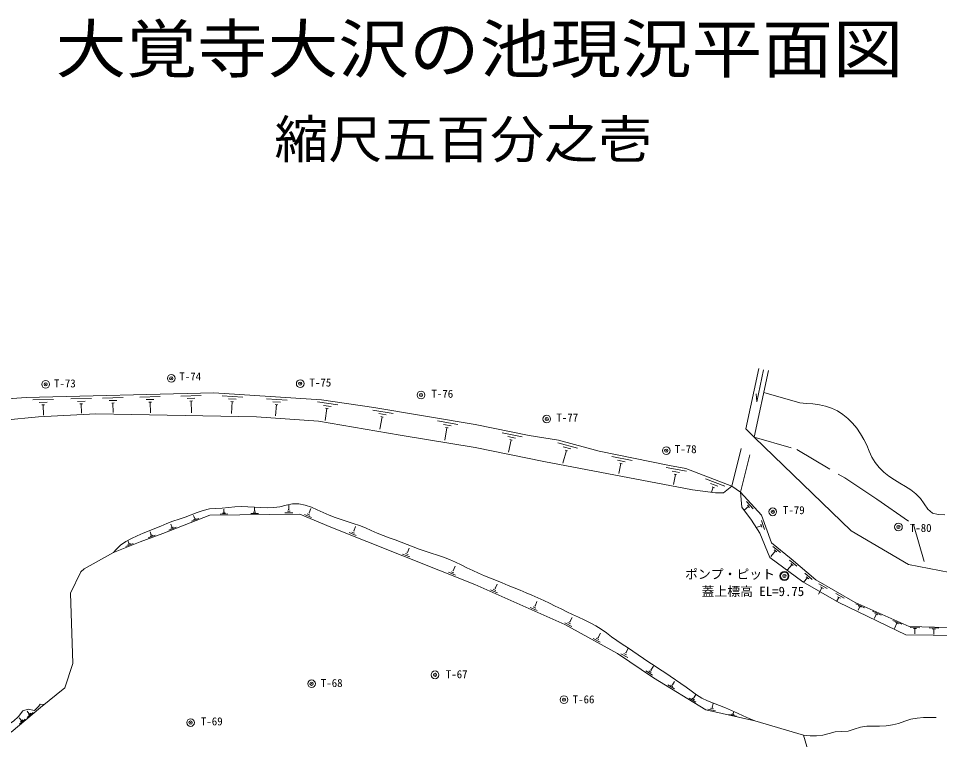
# Model space of a CAD drawing. Units: millimetres, scale not verified. Extents: x 27127 to 381529, y 17188 to 284000.
# Drawn here: x 222595 to 294311, y 213794 to 269915 of the extents above; entities that cross this region are included whole.
import ezdxf
from ezdxf.enums import TextEntityAlignment as Align

# ---------------------------------------------------------------- set-up
doc = ezdxf.new("R2010")
doc.units = ezdxf.units.MM
doc.header["$LTSCALE"] = 500
doc.header["$PDMODE"] = 32
doc.header["$PDSIZE"] = 250
doc.linetypes.add('DASHED', pattern=[7.5, 6, -1.5])
doc.linetypes.add('DASHED_SPACED', pattern=[12, 6, -6])
doc.layers.add('0-0通り芯', color=4, linetype='Continuous', lineweight=13)
doc.layers.add('0-10', color=4, linetype='DASHED', lineweight=13)
doc.styles.add('ＭＳ ゴシック', font='')
doc.styles.get('ＭＳ ゴシック').set_extended_font_data('MS Gothic')

msp = doc.modelspace()

# ---------------------------------------------------------------- linework, layer by layer
at = {"layer": '0-0通り芯', "color": 3}
for p, q in [((280230.6, 242668.2), (279234.2, 237976.7)), ((279883.7, 237338.4), (280981.8, 242508.6)), ((280600.2, 242560.2), (280071, 240068.3)), ((220919, 240261.9), (223203.8, 240408.8)), ((223203.8, 240408.8), (237806, 240790.3)), ((237806, 240790.3), (246193.3, 240228.4)), ((280071, 240068.3), (280039.2, 240701)), ((246193.3, 240228.4), (250262.7, 239628.9)), ((250262.7, 239628.9), (258148.6, 238300.7)), ((224164.1, 238900.2), (221497.1, 238646.2)), ((228609.1, 239154.2), (224164.1, 238900.2)), ((241124.6, 238914.1), (228609.1, 239154.2)), ((245953.7, 238575.3), (241124.6, 238914.1)), ((252313.4, 237487.7), (245953.7, 238575.3)), ((258148.6, 238300.7), (262347.2, 237448.3)), ((258164.1, 236522.8), (252313.4, 237487.7)), ((262347.2, 237448.3), (264636.4, 237087.2)), ((279234.2, 237976.7), (279883.7, 237338.4)), ((264636.4, 237087.2), (267819, 236226)), ((279883.7, 237338.4), (287431.7, 230046.9)), ((263507.8, 235426.3), (258164.1, 236522.8)), ((267819, 236226), (273289.8, 235130.7)), ((275084.4, 233241.3), (263507.8, 235426.3)), ((273289.8, 235130.7), (274562, 234887.8)), ((274562, 234887.8), (278130, 233521.9)), ((276864.5, 233002.8), (275084.4, 233241.3)), ((278130, 233521.9), (277499.5, 233008.3)), ((278818.1, 233039.4), (278130, 233521.9)), ((277499.5, 233008.3), (276864.5, 233002.8)), ((278818.1, 233039.4), (278906.4, 231877.6)), ((278818.1, 233039.4), (280435.9, 231255.9)), ((278906.4, 231877.6), (279677.2, 230868.3)), ((237508.2, 231262.3), (233837.5, 229833.2)), ((244492.9, 231323.3), (237508.2, 231262.3)), ((246914.7, 230328.4), (244492.9, 231323.3)), ((280435.9, 231255.9), (281216.7, 229103.7)), ((258130.2, 225854.1), (246914.7, 230328.4)), ((279677.2, 230868.3), (280321.1, 229857.9)), ((233837.5, 229833.2), (232065.1, 229182.8)), ((280321.1, 229857.9), (281099.7, 227959.6)), ((287431.7, 230046.9), (291899.8, 227418.8)), ((232065.1, 229182.8), (230006.1, 228359.2)), ((281216.7, 229103.7), (282751.7, 227847)), ((230006.1, 228359.2), (227720.1, 227089.2)), ((281099.7, 227959.6), (283656.2, 226076.8)), ((282751.7, 227847), (284671, 226212.7)), ((291899.8, 227418.8), (296861.5, 226446.1)), ((227466.1, 226835.2), (226638.7, 225198.2)), ((227720.1, 227089.2), (227466.1, 226835.2)), ((283656.2, 226076.8), (286464.5, 224450.3)), ((284671, 226212.7), (287734.4, 224461.3)), ((226638.7, 225198.2), (226831.1, 219723.2)), ((265142.6, 222740.1), (258130.2, 225854.1)), ((286464.5, 224450.3), (291693.5, 221955.8)), ((287734.4, 224461.3), (291941.9, 222593)), ((269226.4, 220489.7), (265142.6, 222740.1)), ((311353.7, 222119.8), (291941.9, 222593)), ((291693.5, 221955.8), (311001.2, 221616.3)), ((272036.9, 218609.1), (269226.4, 220489.7)), ((226831.1, 219723.2), (226196.1, 217818.2)), ((276122.9, 216104.7), (272036.9, 218609.1)), ((226196.1, 217818.2), (224303.4, 216287.5)), ((224303.4, 216287.5), (222034.1, 214362.6)), ((224291.1, 216548.2), (224601.6, 216528.7)), ((279940.6, 215249), (276122.9, 216104.7)), ((283721.7, 214130), (279940.6, 215249)), ((284546.7, 211352), (283721.7, 214130))]:
    msp.add_line(p, q, dxfattribs=at)
at = {"layer": '0-0通り芯'}
for p, q in [((225316.1, 240263.9), (223716.7, 240222.2)), ((228276.7, 240341.3), (226677.2, 240299.5)), ((230745.5, 240405.8), (229146.1, 240364)), ((233642.5, 240481.4), (232043.1, 240439.7)), ((233147.9, 240268.4), (232548.1, 240252.8)), ((236835, 240564.8), (235235.5, 240523.1)), ((236340.4, 240351.9), (235740.6, 240336.2)), ((240065.4, 240438.5), (238469, 240545.4)), ((239553.2, 240272.3), (238954.5, 240312.4)), ((243505.6, 240208), (241909.2, 240315)), ((224821.5, 240050.9), (224221.7, 240035.3)), ((224626.8, 239845.8), (224426.9, 239840.6)), ((224526.8, 239843.2), (224547.9, 239037.2)), ((227782.1, 240128.3), (227182.3, 240112.6)), ((227587.4, 239923.1), (227387.4, 239917.9)), ((227487.4, 239920.5), (227506.5, 239190)), ((230250.9, 240192.8), (229651.1, 240177.1)), ((230056.2, 239987.6), (229856.3, 239982.4)), ((229956.3, 239985), (229975.3, 239257.8)), ((232953.2, 240063.3), (232753.3, 240058.1)), ((232853.3, 240060.7), (232875.1, 239223.1)), ((236145.7, 240146.7), (235945.8, 240141.5)), ((236045.7, 240144.1), (236070, 239216)), ((239340.2, 240086.1), (239140.7, 240099.5)), ((239240.5, 240092.8), (239179.4, 239182.1)), ((242993.4, 240041.9), (242394.7, 240082)), ((242780.4, 239855.7), (242580.9, 239869)), ((242680.7, 239862.4), (242622.2, 238989.8)), ((247462.9, 239839.2), (245880, 240072.4)), ((246939.1, 239714.2), (246345.5, 239801.7)), ((246613.1, 239560.1), (246476.4, 238632)), ((246712.1, 239545.5), (246514.2, 239574.7)), ((251760.9, 239173.8), (250183.1, 239439.5)), ((251234.6, 239059.6), (250642.9, 239159.3)), ((250905.5, 238912.2), (250743.8, 237952)), ((251004.2, 238895.6), (250806.9, 238928.8)), ((256802.2, 238324.6), (255224.4, 238590.4)), ((256275.9, 238210.4), (255684.3, 238310.1)), ((255946.9, 238063.1), (255784.5, 237099.2)), ((256045.5, 238046.4), (255848.3, 238079.7)), ((261812.5, 237352.8), (260244.5, 237671.1)), ((261282.7, 237256.2), (260694.7, 237375.6)), ((260948.9, 237119.9), (260752.4, 236151.8)), ((261046.9, 237100), (260850.9, 237139.8)), ((266130.2, 236475.8), (264585.8, 236893.7)), ((265253.5, 236298.7), (264984.7, 235305.3)), ((265595.4, 236413.3), (265016.2, 236570.1)), ((265350.1, 236272.5), (265157, 236324.8)), ((270365.7, 235512.2), (268796.9, 235826.3)), ((269836.2, 235414.2), (269247.9, 235532)), ((269502.8, 235277), (269344.7, 234487.5)), ((269600.8, 235257.4), (269404.7, 235296.6)), ((274601, 234676.7), (273029.4, 234976.8)), ((274072.3, 234574), (273483, 234686.6)), ((273740.2, 234433.9), (273590.9, 233652.1)), ((273838.4, 234415.1), (273641.9, 234452.6)), ((277579.5, 233518.5), (276085.2, 234090.5)), ((277041, 233510.5), (276480.7, 233725)), ((276689.3, 233430.9), (276542, 233046)), ((276782.7, 233395.2), (276595.9, 233466.7)), ((238591.6, 231496.7), (238589.7, 231721.7)), ((240976.8, 231592.6), (240974.2, 231892.6)), ((243608.1, 231690.6), (243683.1, 231691.2)), ((243645.6, 231690.9), (243642.3, 232065.9)), ((245227.6, 231426.8), (245370.1, 231773.7)), ((279429.9, 231940.7), (279092.2, 231634.3)), ((279787.4, 231758.7), (279283.5, 232314.2)), ((279513.9, 231848.1), (279345.9, 232033.3)), ((236075.1, 230784.8), (236634.2, 231002.5)), ((236300.2, 231033.5), (236218.6, 231243.1)), ((236222.6, 230922.7), (236432.3, 231004.4)), ((236265.3, 231019.9), (236335.2, 231047.1)), ((238293, 231344.1), (238892.9, 231349.4)), ((238479.8, 231420.8), (238704.8, 231422.7)), ((238554.1, 231496.4), (238629.2, 231497.1)), ((240678.6, 231390), (241278.5, 231395.2)), ((240865.2, 231491.6), (241090.2, 231493.6)), ((240939.3, 231592.3), (241014.3, 231592.9)), ((243347.8, 231438.3), (243947.8, 231443.5)), ((243534.2, 231564.9), (243759.2, 231566.9)), ((244855.1, 231309.6), (245410.1, 231081.6)), ((245076, 231354), (245284.2, 231268.5)), ((245192.9, 231441.1), (245262.3, 231412.6)), ((234315.9, 230099.9), (234875, 230317.6)), ((234541, 230348.5), (234459.4, 230558.2)), ((234463.4, 230237.8), (234673, 230319.5)), ((234506, 230334.9), (234575.9, 230362.2)), ((248705.3, 230017.8), (248844.2, 230366.1)), ((280431.3, 230432.9), (280044.2, 230292.5)), ((280473.9, 230315.4), (280388.6, 230550.4)), ((280693.1, 230129), (280437.3, 230834)), ((232690.3, 229492.1), (233253.6, 229698.8)), ((232840.5, 229627.1), (233051.7, 229704.6)), ((232920.2, 229736.3), (232842.7, 229947.5)), ((232885, 229723.3), (232955.4, 229749.2)), ((248334, 229896.7), (248891.3, 229674.4)), ((248554.5, 229943.4), (248763.4, 229860)), ((248670.4, 230031.7), (248740.1, 230003.9)), ((230969.4, 228825.3), (231526.5, 229048.1)), ((231192.2, 229076), (231108.7, 229284.9)), ((231115.6, 228964.5), (231324.5, 229048.1)), ((231157.4, 229062), (231227.1, 229089.9)), ((281914.5, 228348.2), (281334.2, 228823.3)), ((252505.3, 228232.6), (253062.6, 228010.3)), ((252725.8, 228279.3), (252934.8, 228195.9)), ((252841.8, 228367.6), (252911.4, 228339.8)), ((252876.6, 228353.7), (253015.6, 228702)), ((281534.1, 228475.5), (281173, 228034.4)), ((281630.8, 228396.3), (281437.4, 228554.7)), ((282823.8, 227411.3), (282454.3, 226977.3)), ((283201.7, 227276.6), (282630.7, 227762.9)), ((282919, 227330.2), (282728.7, 227492.3)), ((256074.4, 226808.8), (256631.7, 226586.5)), ((256294.9, 226855.4), (256503.8, 226772)), ((256410.8, 226943.7), (256480.5, 226915.9)), ((256445.7, 226929.8), (256584.7, 227278.1)), ((284401.9, 226254.6), (283830.9, 226740.9)), ((284024, 226389.3), (283724.4, 226037.4)), ((284119.2, 226308.2), (283928.9, 226470.3)), ((285553.3, 225544.1), (284902.2, 225916.4)), ((259346.6, 225450.7), (259894.9, 225207.2)), ((259568.7, 225488.8), (259774.3, 225397.5)), ((259687.9, 225572.7), (259756.5, 225542.2)), ((259722.2, 225557.4), (259874.4, 225900.2)), ((285157, 225606.5), (284874.1, 225111.7)), ((285265.6, 225544.5), (285048.5, 225668.6)), ((262814.6, 224184.2), (262966.8, 224526.9)), ((286874.8, 224788.7), (286223.7, 225160.9)), ((286478.5, 224851.1), (286295.5, 224530.9)), ((286587, 224789), (286370, 224913.1)), ((262439, 224077.5), (262987.3, 223834)), ((262661, 224115.6), (262866.7, 224024.3)), ((262780.3, 224199.4), (262848.9, 224169)), ((288465.5, 224054.7), (287780, 224359.1)), ((288092.3, 224138.3), (287970.6, 223864.1)), ((288206.5, 224087.6), (287978.1, 224189.1)), ((289762.2, 223478.9), (289076.7, 223783.2)), ((265527.3, 222956.3), (265708.3, 223284.7)), ((289389, 223562.5), (289231.3, 223207.2)), ((289503.3, 223511.8), (289274.8, 223613.2)), ((291363.3, 222767.8), (290677.9, 223072.2)), ((265143.9, 222882.1), (265669.4, 222592.5)), ((265368.5, 222901.1), (265565.6, 222792.5)), ((265494.5, 222974.4), (265560.2, 222938.2)), ((290990.1, 222851.5), (290810.2, 222446.1)), ((291104.4, 222800.8), (290875.9, 222902.2)), ((292772.2, 222497.7), (292022.4, 222516)), ((292520.4, 222428.8), (292270.5, 222434.9)), ((292395.5, 222431.9), (292385.8, 222032.7)), ((294245.2, 222461.8), (293495.4, 222480.1)), ((293993.4, 222392.9), (293743.5, 222399)), ((293868.5, 222396), (293858.4, 221981.3)), ((267352.3, 221665.2), (267877.8, 221375.6)), ((267576.8, 221684.1), (267773.9, 221575.5)), ((267702.9, 221757.4), (267768.6, 221721.2)), ((267735.7, 221739.3), (267916.7, 222067.7)), ((269507.7, 220477.4), (270033.2, 220187.8)), ((269732.2, 220496.4), (269929.3, 220387.8)), ((269858.3, 220569.6), (269924, 220533.4)), ((269891.1, 220551.5), (270072.1, 220880)), ((271842, 219190.8), (272050.5, 219502.4)), ((271453.6, 219149.8), (271952.3, 218816.1)), ((271679, 219149.4), (271866, 219024.3)), ((271810.9, 219211.6), (271873.2, 219169.9)), ((273150.8, 218043.7), (273662.4, 217730.1)), ((273363, 218030.9), (273554.8, 217913.4)), ((273479.2, 218077), (273543.1, 218037.8)), ((273511.1, 218057.4), (273667.9, 218313.2)), ((274816.2, 217022.9), (275327.8, 216709.4)), ((275028.3, 217010.2), (275220.2, 216892.6)), ((275144.5, 217056.3), (275208.5, 217017.1)), ((275176.5, 217036.7), (275333.3, 217292.4)), ((276616, 216301.6), (276681.6, 216594.4)), ((223415.1, 215829.1), (223269.5, 216000.6)), ((223283.3, 215520.6), (223740.9, 215908.7)), ((276279.5, 216172.1), (276865, 216040.8)), ((276484.3, 216228.6), (276703.9, 216179.4)), ((276579.4, 216309.8), (276652.6, 216293.4)), ((278228.9, 215786.4), (278261.7, 215932.7)), ((222805.8, 215312.3), (222660.2, 215483.8)), ((222674, 215003.8), (223131.6, 215391.9)), ((222768.5, 215182.3), (222940.1, 215327.8)), ((222777.2, 215288), (222834.4, 215336.5)), ((223377.8, 215699.1), (223549.4, 215844.6)), ((223386.5, 215804.8), (223443.7, 215853.3)), ((277914.2, 215754.4), (278499.7, 215623.2)), ((278108.2, 215762.2), (278327.7, 215713)), ((278192.3, 215794.6), (278265.4, 215778.2))]:
    msp.add_line(p, q, dxfattribs=at)
at = {"layer": '0-0通り芯', "color": 3, "linetype": 'DASHED_SPACED'}
for p, q in [((278130, 233521.9), (279234.2, 237976.7)), ((278818.1, 233039.4), (279995.1, 237788.1))]:
    msp.add_line(p, q, dxfattribs=at)
at = {"layer": '0-0通り芯', "color": 3}
for points in [[(279940.6, 215249), (279480.5, 215445.1), (279022, 215644.6), (278566.7, 215850.5), (278112.6, 216059.4), (277655.2, 216261.4), (277189.5, 216446.9), (276718.3, 216620.6), (276253, 216804.6), (275805.7, 217021.7), (275382.7, 217284.7), (274975.5, 217577), (274572.6, 217877.3), (274165.2, 218168.7), (273752.6, 218450.8), (273336.5, 218727), (272918.2, 219000.4), (272499.1, 219273.1), (272080.4, 219546.7), (271663.5, 219822.9), (271248.8, 220102.5), (270835.6, 220384.1), (270423, 220666.4), (270009.9, 220947.8), (269596.4, 221228.4), (269184, 221511.1), (268774.6, 221798.9), (268367.9, 222091.3), (267957.6, 222377.7), (267536.9, 222646), (267100.9, 222888.2), (266653, 223110), (266198.4, 223320.1), (265742, 223527.5), (265288.8, 223740.6), (264839.8, 223960.7), (264391.8, 224182.3), (263941.8, 224399.7), (263488.8, 224611.1), (263033.2, 224817.2), (262575.4, 225018.7), (262115.8, 225216.2), (261654.9, 225410.4), (261193.1, 225602.1), (260730.4, 225791.6), (260266.9, 225979), (259802.5, 226164.7), (259337.8, 226350), (258874.7, 226539), (258415.3, 226736.1), (257961.7, 226945.8), (257513.1, 227166.5), (257065, 227388.6), (256612.5, 227601.7), (256153.3, 227800.3), (255687.7, 227983.2), (255215.9, 228149.4), (254739.5, 228301.7), (254262.3, 228451.2), (253788.5, 228610.1), (253320.8, 228786.5), (252856.4, 228971.9), (252390.6, 229154.2), (251921.5, 229327.6), (251451.8, 229499), (250984.5, 229676.7), (250522.4, 229867.9), (250063.8, 230067.9), (249604.3, 230265.5), (249139.8, 230449.6), (248667.1, 230611.8), (248189.8, 230761.7), (247714.2, 230915.2), (247243.4, 231081.3), (246777.3, 231261.1), (246315.5, 231455.1), (245857.8, 231663.7), (245399.6, 231871.7), (244930, 232040.7), (244439, 232131.7), (243935, 232130), (243440.4, 232039.3), (242957.5, 231916.8), (242467.9, 231849.6), (241971.3, 231831.9), (241469.8, 231847.3), (240965.2, 231879.2), (240459.6, 231911.1), (239955, 231926.6), (239453.3, 231909.3), (238955.2, 231856.4), (238458.4, 231799.4), (237959.7, 231774.7), (237461, 231752.9), (236974.5, 231631.6), (236505.3, 231457.4), (236041.7, 231271.1), (235571.4, 231102.4), (235096.7, 230944.6), (234625.2, 230778.2), (234158.9, 230597.8), (233693.8, 230413.8), (233227.8, 230231.4), (232763.4, 230046.9), (232302.7, 229855.7), (231843.7, 229655.8), (231385.7, 229444), (230944.2, 229203.7), (230540.6, 228913), (230186.2, 228561.9), (230006.1, 228359.2)], [(219846.1, 214643.2), (220307.8, 214840), (220807.6, 214869.7), (221317.6, 214843.2), (221785, 214973.4), (222211.9, 215236.9), (222594.8, 215594.4), (222940.9, 216021.3), (223358.7, 216153.4), (223839.2, 216048.1), (224196, 216390.1), (224291.1, 216548.2)], [(283721.7, 214130), (284228.1, 214089.7), (284730, 214081.9), (285223.3, 214139.2), (285705.8, 214276.1), (286189.7, 214402), (286688.1, 214418.1), (287183.9, 214455.4), (287666.7, 214592.2), (288146.7, 214747.5), (288635, 214834.6), (289134.9, 214834.8), (289639.1, 214824.3), (290141, 214855.4), (290636.9, 214932.3), (291123, 215054.9), (291597.1, 215218.3), (292071, 215372.2), (292557.5, 215465), (293055.3, 215504.9), (293560.5, 215509.9), (294035.9, 215499)]]:
    msp.add_lwpolyline(points, dxfattribs=at)
for centre, radius in [((224717.9, 241440.4), 300), ((234494.2, 241904.4), 300), ((244531.7, 241492.2), 300), ((253938.1, 240605.5), 300), ((263726.7, 238739), 300), ((273032.3, 236277.8), 300), ((281322.7, 231517.8), 300), ((291109.2, 230337.7), 300), ((282231.3, 226523.1), 350), ((282231.3, 226523.1), 300), ((255030.7, 218831), 300), ((245419.2, 218135.5), 300), ((265067.7, 216895.3), 300), ((235999, 215116.4), 300)]:
    msp.add_circle(centre, radius, dxfattribs=at)
at = {"layer": '0-0通り芯', "color": 7}
for p in [(234494.2, 241904.4), (224717.9, 241440.4), (244531.7, 241492.2), (253938.1, 240605.5), (263726.7, 238739), (273032.3, 236277.8), (281322.7, 231517.8), (291109.2, 230337.7), (282231.3, 226523.1), (255030.7, 218831), (245419.2, 218135.5), (265067.7, 216895.3), (235999, 215116.4)]:
    msp.add_point(p, dxfattribs=at)
at = {"layer": '0-10'}
for p, q in [((280622.7, 240816.5), (283435.3, 239998.8)), ((279883.7, 237338.4), (283187.6, 236377.9)), ((283187.6, 236377.9), (286922.7, 234155.6)), ((286922.7, 234155.6), (289431.4, 232497.3)), ((289431.4, 232497.3), (292288.2, 230529.2)), ((292288.2, 230529.2), (293252, 227159.7))]:
    msp.add_line(p, q, dxfattribs=at)
msp.add_lwpolyline([(283435.3, 239998.8), (283947.6, 239960.1), (284455.4, 239910), (284954.5, 239837.1), (285440.3, 239729.8), (285908.4, 239576.8), (286354.5, 239367.3), (286775.3, 239100), (287168.6, 238782.2), (287532, 238421.2), (287863.5, 238024.5), (288160.6, 237599.3), (288421.1, 237153.2), (288642.8, 236693.6), (288836.9, 236230.1), (289042.5, 235777.5), (289298.9, 235350.3), (289612, 234956.8), (289972.1, 234602.5), (290369.1, 234291.6), (290791, 234015.5), (291224.9, 233757.2), (291657.6, 233499.3), (292075.9, 233224.8), (292466.8, 232916.4), (292817.1, 232556.8), (293117.1, 232134.2), (293405.8, 231714.9), (293758.7, 231423), (294205.4, 231302.7), (294716.1, 231294.1)], dxfattribs=at)

# ---------------------------------------------------------------- texts
at = {"layer": '0-0通り芯', "style": 'ＭＳ ゴシック'}
for s, height, width, p in [('大覚寺大沢の池現況平面図', 3666, 1.1, (225495.7, 264609.6)), ('縮尺五百分之壱', 2933, 1.05, (242523.2, 258166.7))]:
    msp.add_text(s, height=height, dxfattribs=dict(at, width=width)).set_placement(p, align=Align.BOTTOM_LEFT)
at = {"layer": '0-0通り芯', "color": 2, "style": 'ＭＳ ゴシック'}
for s, p in [('T-73', (225361.6, 241013.5)), ('T-74', (235123.4, 241552)), ('T-75', (245255.4, 241080.8)), ('T-76', (254747.9, 240205.6)), ('T-77', (264476, 238354.2)), ('T-78', (273699.2, 235896.9)), ('T-79', (282114.5, 231150.7)), ('T-80', (291992.1, 229764.8)), ('T-67', (255868, 218381.8)), ('T-68', (246138.3, 217697.3)), ('T-66', (265744.4, 216426)), ('T-69', (236799.7, 214714.8))]:
    msp.add_text(s, height=623.2, dxfattribs=at).set_placement(p, align=Align.BOTTOM_LEFT)
at = {"layer": '0-0通り芯', "style": 'ＭＳ ゴシック'}
for s, p in [('ポンプ・ピット', (274496.8, 226083)), ('蓋上標高 EL=9.75', (275780.6, 224740.9))]:
    msp.add_text(s, height=733.1, dxfattribs=at).set_placement(p, align=Align.BOTTOM_LEFT)

doc.saveas('drawing.dxf')
